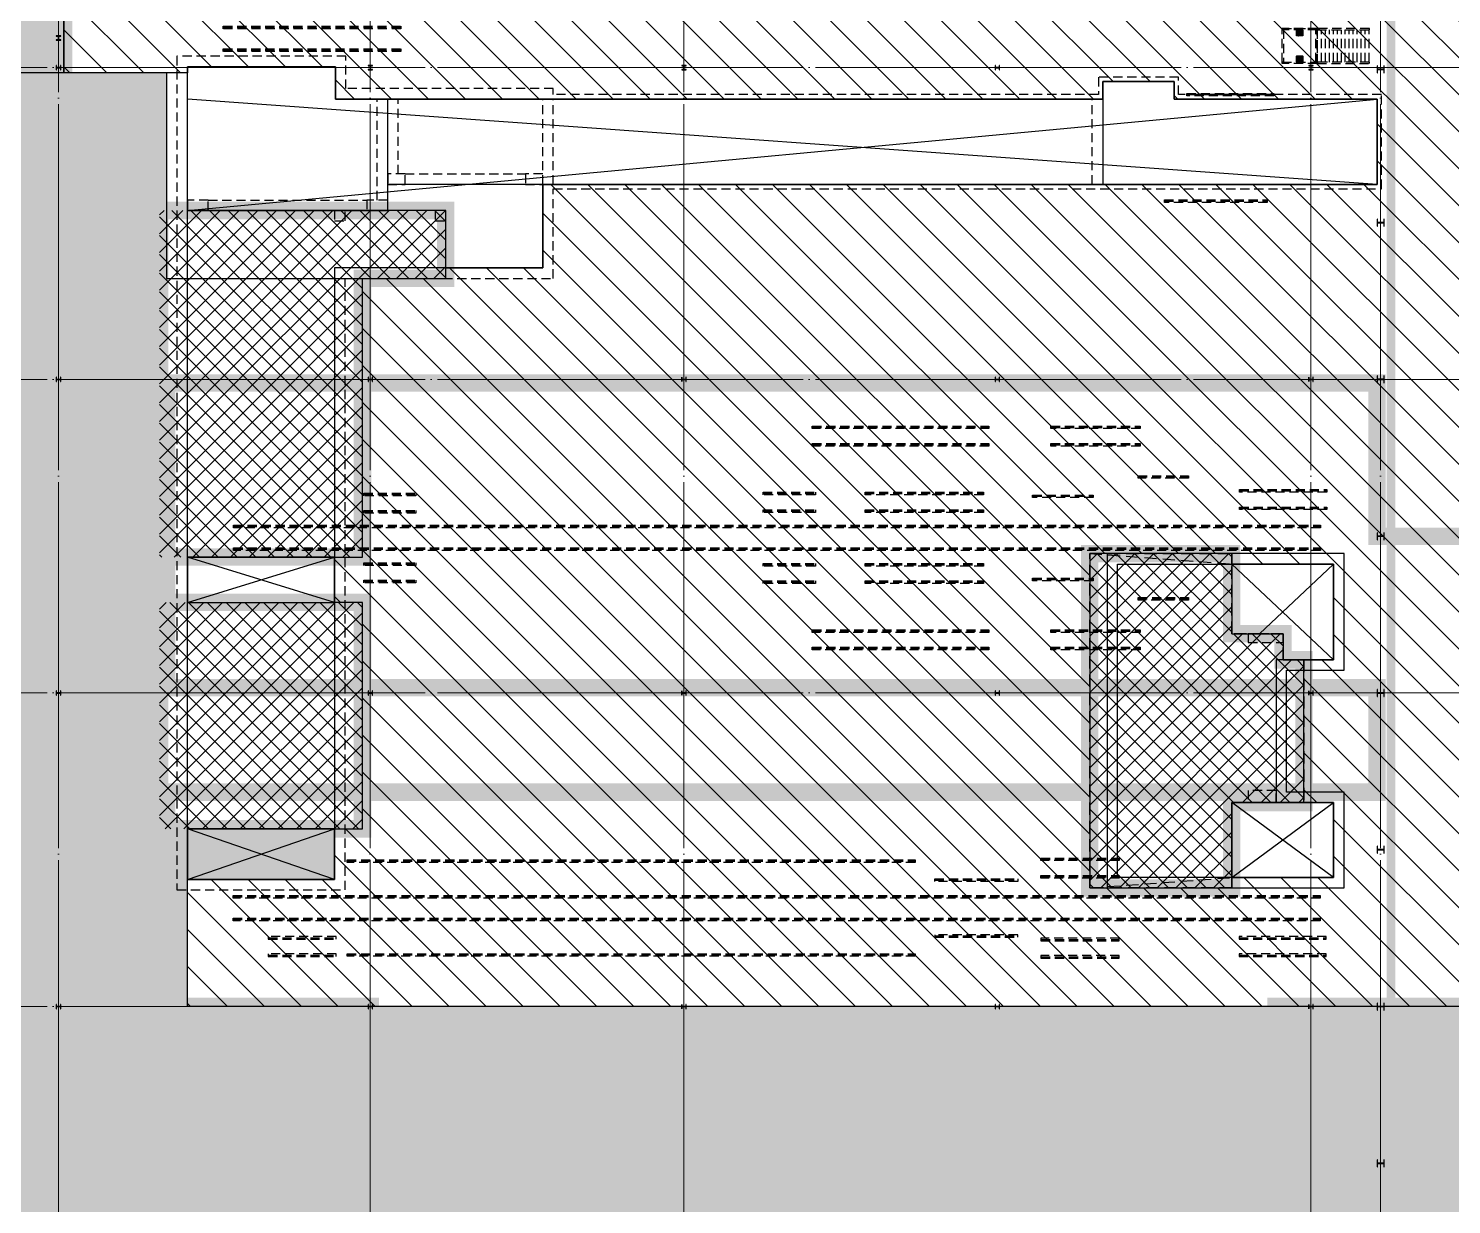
# Model space of a CAD drawing. Header units: millimetres. Extents: x -17369 to 294000, y -718917 to 220315.
# Drawn here: x 57725 to 139422, y -309617 to -242100 of the extents above; entities that cross this region are included whole.
import ezdxf

# ---------------------------------------------------------------- set-up
doc = ezdxf.new("R2010")
doc.units = ezdxf.units.MM
doc.header["$LTSCALE"] = 350
for name, pattern in [('CEN', [62, 60, -1, 0, -1]), ('H1', [1, 0.5, -0.5]), ('H12', [3, 2, -1]), ('HID', [2.3, 1.5, -0.8]), ('X-200-S-COL$0$CEN', [62, 60, -1, 0, -1]), ('X-200-S-COL$0$HID', [2.3, 1.5, -0.8])]:
    doc.linetypes.add(name, pattern=pattern)
for name, color, linetype in [('0-THK200 RC SLAB영역', 51, 'H12'), ('0-THK200 SFRC SLAB영역', 211, 'H12'), ('0-THK300 RC SFRC SLAB영역', 2, 'H12'), ('0-THK600 RC SLAB영역', 7, 'H12'), ('0-하중영역-AGV', 1, 'H1'), ('0_SFRC-SLAB', 3, 'Continuous'), ('8', 8, 'Continuous'), ('Bolt', 142, 'Continuous'), ('CenA', 13, 'CEN'), ('H-Col', 2, 'Continuous'), ('Plate', 7, 'Continuous'), ('ST', 9, 'Continuous'), ('X-200-S-COL$0$7', 7, 'Continuous'), ('X-200-S-COL$0$Cen', 1, 'X-200-S-COL$0$CEN'), ('X-200-S-COL$0$H-Col', 3, 'Continuous'), ('X-200-S-COL$0$H-매설빔(150x150)', 2, 'Continuous'), ('X-200-S-COL$0$PIT', 7, 'Continuous')]:
    doc.layers.add(name, color=color, linetype=linetype)
pattern_1 = [(45, (-1e-10, -383792.4), (-538.8154, 538.8154), []), (135, (-1e-10, -383792.4), (-538.8154, -538.8154), [])]

# ---------------------------------------------------------------- blocks, each defined once
blk = doc.blocks.new('X-200-S-COL$0$H-400x400x13x21')
at = {"color": 0}
blk.add_lwpolyline([(200, -200), (200, -179), (28.5, -179, -0.4142136), (6.5, -157), (6.5, 157, -0.4142136), (28.5, 179), (200, 179), (200, 200), (-200, 200), (-200, 179), (-28.5, 179, -0.4142136), (-6.5, 157), (-6.5, -157, -0.4142136), (-28.5, -179), (-200, -179), (-200, -200)], format="xyb", close=True, dxfattribs=at)
blk = doc.blocks.new('X-200-S-COL$0$H-250x250x9x14')
at = {"color": 0, "linetype": 'ByBlock'}
blk.add_lwpolyline([(20.5, 111), (125, 111), (125, 125), (-125, 125), (-125, 111), (-20.5, 111, -0.4142136), (-4.5, 95), (-4.5, -95, -0.4142136), (-20.5, -111), (-125, -111), (-125, -125), (125, -125), (125, -111), (20.5, -111, -0.4142136), (4.5, -95), (4.5, 95, -0.4142136)], format="xyb", close=True, dxfattribs=at)
blk = doc.blocks.new('X-200-S-COL$0$1F COLUMN_231010')
at = {"layer": 'X-200-S-COL$0$H-Col', "color": 0}
for p in [(59450, 141143), (77350, 139443), (95350, 139443), (131350, 139443)]:
    blk.add_blockref('X-200-S-COL$0$H-250x250x9x14', p, dxfattribs=at)
at = {"layer": 'X-200-S-COL$0$H-Col', "color": 0, "rotation": 90}
for name, p in [('X-200-S-COL$0$H-250x250x9x14', (59450, 139443)), ('X-200-S-COL$0$H-250x250x9x14', (113350, 139443)), ('X-200-S-COL$0$H-400x400x13x21', (135350, 139343)), ('X-200-S-COL$0$H-400x400x13x21', (135350, 130543)), ('X-200-S-COL$0$H-400x400x13x21', (135350, 121543)), ('X-200-S-COL$0$H-250x250x9x14', (59450, 121543)), ('X-200-S-COL$0$H-250x250x9x14', (77350, 121543)), ('X-200-S-COL$0$H-250x250x9x14', (95350, 121543)), ('X-200-S-COL$0$H-250x250x9x14', (113350, 121543)), ('X-200-S-COL$0$H-250x250x9x14', (131350, 121543)), ('X-200-S-COL$0$H-400x400x13x21', (135350, 112543)), ('X-200-S-COL$0$H-250x250x9x14', (59450, 103543)), ('X-200-S-COL$0$H-250x250x9x14', (77350, 103543)), ('X-200-S-COL$0$H-250x250x9x14', (95350, 103543)), ('X-200-S-COL$0$H-250x250x9x14', (113350, 103543)), ('X-200-S-COL$0$H-250x250x9x14', (131350, 103543)), ('X-200-S-COL$0$H-400x400x13x21', (135350, 103543)), ('X-200-S-COL$0$H-400x400x13x21', (135350, 94543)), ('X-200-S-COL$0$H-250x250x9x14', (59450, 85543)), ('X-200-S-COL$0$H-250x250x9x14', (77350, 85543)), ('X-200-S-COL$0$H-250x250x9x14', (95350, 85543)), ('X-200-S-COL$0$H-250x250x9x14', (113350, 85543)), ('X-200-S-COL$0$H-250x250x9x14', (131350, 85543)), ('X-200-S-COL$0$H-400x400x13x21', (135350, 85543)), ('X-200-S-COL$0$H-400x400x13x21', (135350, 76543))]:
    blk.add_blockref(name, p, dxfattribs=at)
blk = doc.blocks.new('X-200-S-COL$0$PIT-1F')
at = {"layer": 'X-200-S-COL$0$7', "linetype": 'X-200-S-COL$0$HID'}
for points in [[(-2050, -8800), (-1450, -8800), (-1450, -8200), (-2050, -8200)], [(3730, -8800), (4330, -8800), (4330, -8200), (3730, -8200)], [(50400, -32995), (52400, -32995), (52400, -32495), (50400, -32495)], [(50400, -42195), (52000, -42195), (52000, -41495), (50400, -41495)]]:
    blk.add_lwpolyline(points, close=True, dxfattribs=at)
at = {"layer": 'X-200-S-COL$0$PIT', "color": 8, "linetype": 'X-200-S-COL$0$HID'}
for p, q in [((400, -7600), (400, -1800)), ((1600, -6100), (1600, -1800)), ((9900, -6700), (9900, -1800)), ((10500, -6700), (10500, -1800)), ((41450, -6700), (41450, -1800))]:
    blk.add_line(p, q, dxfattribs=at)
at = {"layer": 'X-200-S-COL$0$PIT', "color": 4}
for p, q in [((42050, -1800), (42050, -6700)), ((9900, -6700), (1000, -6700))]:
    blk.add_line(p, q, dxfattribs=at)
at = {"layer": 'X-200-S-COL$0$PIT'}
for p, q in [((-10500, -28100), (-2050, -28100)), ((-10500, -30700), (-2050, -30700)), ((-10500, -43700), (-2050, -43700))]:
    blk.add_line(p, q, dxfattribs=at)
at = {"layer": 'X-200-S-COL$0$PIT', "color": 6, "linetype": 'X-200-S-COL$0$HID'}
blk.add_lwpolyline([(-1400, 650), (-11100, 650), (-11100, -47200), (-1450, -47200), (-1450, -12100), (10500, -12100), (10500, -6950), (58050, -6950), (58050, -1550), (46400, -1550), (46400, -550), (41800, -550), (41800, -1550), (10500, -1550), (10500, -1200), (-1400, -1200)], close=True, dxfattribs=at)
at = {"layer": 'X-200-S-COL$0$PIT', "linetype": 'ByBlock'}
blk.add_lwpolyline([(-10500, 50), (-2000, 50), (-2000, -1800), (42050, -1800), (42050, -800), (46150, -800), (46150, -1800), (57800, -1800), (57800, -6700), (9900, -6700), (9900, -11500), (-2050, -11500), (-2050, -46600), (-10500, -46600)], close=True, dxfattribs=at)
at = {"layer": 'X-200-S-COL$0$PIT', "color": 4}
blk.add_lwpolyline([(-10500, -8200), (1000, -8200), (1000, -1800)], dxfattribs=at)
at = {"layer": 'X-200-S-COL$0$PIT', "color": 4, "linetype": 'X-200-S-COL$0$HID'}
for points in [[(1000, -6700), (2000, -6700), (2000, -6100), (1000, -6100)], [(8900, -6700), (9900, -6700), (9900, -6100), (8900, -6100)], [(-10500, -8200), (-9300, -8200), (-9300, -7600), (-10500, -7600)], [(-200, -8200), (1000, -8200), (1000, -7600), (-200, -7600)]]:
    blk.add_lwpolyline(points, close=True, dxfattribs=at)
at = {"layer": 'X-200-S-COL$0$PIT', "color": 8, "linetype": 'X-200-S-COL$0$HID'}
for points in [[(2000, -6100), (8900, -6100)], [(-9300, -7600), (-200, -7600)]]:
    blk.add_lwpolyline(points, dxfattribs=at)
at = {"layer": 'X-200-S-COL$0$PIT'}
for points in [[(4330, -11500), (4330, -8200), (-10500, -8200)], [(49450, -28495), (49450, -32495), (52400, -32495), (52400, -33995)], [(49450, -46495), (49450, -42195), (52000, -42195)]]:
    blk.add_lwpolyline(points, dxfattribs=at)
at = {"layer": 'X-200-S-COL$0$PIT', "color": 6, "linetype": 'ByBlock'}
blk.add_lwpolyline([(55900, -41595), (52600, -41595), (52600, -34595), (55900, -34595), (55900, -27895), (42300, -27895), (42300, -47095), (55900, -47095)], close=True, dxfattribs=at)
at = {"layer": 'X-200-S-COL$0$PIT', "linetype": 'ByBlock'}
blk.add_lwpolyline([(55300, -28495), (55300, -33995), (52000, -33995), (52000, -42195), (55300, -42195), (55300, -46495), (42900, -46495), (42900, -28495), (55300, -28495)], dxfattribs=at)
blk = doc.blocks.new('X-200-S-COL$0$ZONE#1 BEAM')
at = {"layer": 'X-200-S-COL$0$H-매설빔(150x150)', "color": 0, "linetype": 'ByBlock', "lineweight": -2}
for p, q in [((41150, 17300), (53035, 17300)), ((41150, 16300), (53035, 16300)), ((41150, 9675), (53035, 9675)), ((41150, 8675), (53035, 8675)), ((-8445, 2305), (1755, 2305)), ((-8445, 1005), (1755, 1005)), ((46875, -1550), (51875, -1550)), ((51875, -1550), (46875, -1550)), ((45590, -7670), (51490, -7670)), ((25370, -20650), (35500, -20650)), ((39070, -20650), (44200, -20650)), ((25370, -21650), (35500, -21650)), ((39070, -21650), (44200, -21650)), ((44080, -23500), (46965, -23500)), ((-380, -24500), (2620, -24500)), ((22550, -24455), (25550, -24455)), ((28405, -24455), (35200, -24455)), ((49905, -24300), (54905, -24300)), ((38025, -24610), (41505, -24610)), ((49905, -25300), (54905, -25300)), ((-380, -25500), (2620, -25500)), ((22550, -25455), (25550, -25455)), ((28405, -25455), (35200, -25455)), ((-7850, -26350), (54550, -26350)), ((-7850, -27650), (54550, -27650)), ((-380, -28500), (2620, -28500)), ((22550, -28545), (25550, -28545)), ((28405, -28545), (35200, -28545)), ((38025, -29390), (41505, -29390)), ((-380, -29500), (2620, -29500)), ((22550, -29545), (25550, -29545)), ((28405, -29545), (35200, -29545)), ((44080, -30500), (46965, -30500)), ((25370, -32350), (35500, -32350)), ((39070, -32350), (44200, -32350)), ((25370, -33350), (35500, -33350)), ((39070, -33350), (44200, -33350)), ((-1335, -45555), (31275, -45555)), ((38500, -45450), (43000, -45450)), ((38500, -46450), (43000, -46450)), ((32410, -46650), (37170, -46650)), ((-7875, -47600), (54525, -47600)), ((-7875, -48900), (54525, -48900)), ((-5855, -49950), (-1955, -49950)), ((32410, -49850), (37170, -49850)), ((38500, -50050), (43000, -50050)), ((49880, -49950), (54880, -49950)), ((-5855, -50950), (-1955, -50950)), ((-1335, -50940), (31275, -50940)), ((38500, -51050), (43000, -51050)), ((49880, -50950), (54880, -50950))]:
    blk.add_line(p, q, dxfattribs=at)
for points in [[(53035, 17375), (53035, 17225), (41150, 17225), (41150, 17375)], [(53035, 16375), (53035, 16225), (41150, 16225), (41150, 16375)], [(53035, 9750), (53035, 9600), (41150, 9600), (41150, 9750)], [(53035, 8750), (53035, 8600), (41150, 8600), (41150, 8750)], [(1755, 2380), (1755, 2230), (-8445, 2230), (-8445, 2380)], [(1755, 1080), (1755, 930), (-8445, 930), (-8445, 1080)], [(51875, -1475), (51875, -1625), (46875, -1625), (46875, -1475)], [(51490, -7595), (51490, -7745), (45590, -7745), (45590, -7595)], [(35500, -20575), (35500, -20725), (25370, -20725), (25370, -20575)], [(44200, -20575), (44200, -20725), (39070, -20725), (39070, -20575)], [(35500, -21575), (35500, -21725), (25370, -21725), (25370, -21575)], [(44200, -21575), (44200, -21725), (39070, -21725), (39070, -21575)], [(46965, -23425), (46965, -23575), (44080, -23575), (44080, -23425)], [(2620, -24425), (2620, -24575), (-380, -24575), (-380, -24425)], [(25550, -24380), (25550, -24530), (22550, -24530), (22550, -24380)], [(35200, -24380), (35200, -24530), (28405, -24530), (28405, -24380)], [(54905, -24225), (54905, -24375), (49905, -24375), (49905, -24225)], [(41505, -24535), (41505, -24685), (38025, -24685), (38025, -24535)], [(54905, -25225), (54905, -25375), (49905, -25375), (49905, -25225)], [(2620, -25425), (2620, -25575), (-380, -25575), (-380, -25425)], [(25550, -25380), (25550, -25530), (22550, -25530), (22550, -25380)], [(35200, -25380), (35200, -25530), (28405, -25530), (28405, -25380)], [(54550, -26275), (54550, -26425), (-7850, -26425), (-7850, -26275)], [(54550, -27575), (54550, -27725), (-7850, -27725), (-7850, -27575)], [(2620, -28425), (2620, -28575), (-380, -28575), (-380, -28425)], [(25550, -28470), (25550, -28620), (22550, -28620), (22550, -28470)], [(35200, -28470), (35200, -28620), (28405, -28620), (28405, -28470)], [(41505, -29315), (41505, -29465), (38025, -29465), (38025, -29315)], [(2620, -29425), (2620, -29575), (-380, -29575), (-380, -29425)], [(25550, -29470), (25550, -29620), (22550, -29620), (22550, -29470)], [(35200, -29470), (35200, -29620), (28405, -29620), (28405, -29470)], [(46965, -30425), (46965, -30575), (44080, -30575), (44080, -30425)], [(35500, -32275), (35500, -32425), (25370, -32425), (25370, -32275)], [(44200, -32275), (44200, -32425), (39070, -32425), (39070, -32275)], [(35500, -33275), (35500, -33425), (25370, -33425), (25370, -33275)], [(44200, -33275), (44200, -33425), (39070, -33425), (39070, -33275)], [(31275, -45480), (31275, -45630), (-1335, -45630), (-1335, -45480)], [(43000, -45375), (43000, -45525), (38500, -45525), (38500, -45375)], [(43000, -46375), (43000, -46525), (38500, -46525), (38500, -46375)], [(37170, -46575), (37170, -46725), (32410, -46725), (32410, -46575)], [(54525, -47525), (54525, -47675), (-7875, -47675), (-7875, -47525)], [(54525, -48825), (54525, -48975), (-7875, -48975), (-7875, -48825)], [(37170, -49925), (37170, -49775), (32410, -49775), (32410, -49925)], [(-1955, -50025), (-1955, -49875), (-5855, -49875), (-5855, -50025)], [(43000, -50125), (43000, -49975), (38500, -49975), (38500, -50125)], [(54880, -50025), (54880, -49875), (49880, -49875), (49880, -50025)], [(-1955, -51025), (-1955, -50875), (-5855, -50875), (-5855, -51025)], [(31275, -50865), (31275, -51015), (-1335, -51015), (-1335, -50865)], [(43000, -51125), (43000, -50975), (38500, -50975), (38500, -51125)], [(54880, -51025), (54880, -50875), (49880, -50875), (49880, -51025)]]:
    blk.add_lwpolyline(points, close=True, dxfattribs=at)
blk = doc.blocks.new('VIP-COL-PLN-THIN')
at = {"layer": 'Bolt', "color": 251}
for p, q in [((-173, 50), (-107, 50)), ((-161, 140), (-119, 140)), ((-140, 119), (-140, 161)), ((-140, 86), (-140, 14)), ((107, 50), (173, 50)), ((161, 140), (119, 140)), ((140, 119), (140, 161)), ((140, 86), (140, 14)), ((-173, -50), (-107, -50)), ((-161, -140), (-119, -140)), ((-140, -14), (-140, -86)), ((-140, -119), (-140, -161)), ((107, -50), (173, -50)), ((119, -50), (161, -50)), ((161, -140), (119, -140)), ((140, -14), (140, -86)), ((140, -119), (140, -161))]:
    blk.add_line(p, q, dxfattribs=at)
at = {"layer": 'Bolt'}
for p, q in [((-161, 50), (-119, 50)), ((-140, 71), (-140, 29)), ((119, 50), (161, 50)), ((140, 71), (140, 29)), ((-161, -50), (-119, -50)), ((-140, -29), (-140, -71)), ((140, -29), (140, -71))]:
    blk.add_line(p, q, dxfattribs=at)
at = {"layer": 'Bolt', "color": 250}
for points in [[(-122, 40), (-122, 60), (-140, 71), (-158, 60), (-158, 40), (-140, 29), (-122, 40)], [(158, 40), (158, 60), (140, 71), (122, 60), (122, 40), (140, 29), (158, 40)], [(-122, -60), (-122, -40), (-140, -29), (-158, -40), (-158, -60), (-140, -71), (-122, -60)], [(158, -60), (158, -40), (140, -29), (122, -40), (122, -60), (140, -71), (158, -60)]]:
    blk.add_lwpolyline(points, dxfattribs=at)
for centre, radius in [((-140, 50), 18), ((-140, 50), 13), ((-140, 50), 12), ((-140, 50), 10.4), ((-140, 140), 9), ((140, 50), 18), ((140, 50), 13), ((140, 50), 12), ((140, 50), 10.4), ((140, 140), 9), ((-140, -50), 18), ((-140, -50), 13), ((-140, -50), 12), ((-140, -50), 10.4), ((-140, -140), 9), ((140, -50), 18), ((140, -50), 13), ((140, -50), 12), ((140, -50), 10.4), ((140, -140), 9)]:
    blk.add_circle(centre, radius, dxfattribs=at)
at = {"layer": 'CenA', "color": 250}
for p, q in [((-200, 0), (200, 0)), ((200, 0), (-200, 0)), ((0, -185), (0, 185)), ((0, -125), (0, 125))]:
    blk.add_line(p, q, dxfattribs=at)
at = {"layer": 'H-Col', "color": 6}
blk.add_lwpolyline([(88, 100, -0.414214), (100, 88), (100, -88, -0.414214), (88, -100), (-88, -100, -0.414214), (-100, -88), (-100, 88, -0.414214), (-88, 100)], format="xyb", close=True, dxfattribs=at)
at = {"layer": 'H-Col', "color": 8}
blk.add_lwpolyline([(88, 94, -0.414214), (94, 88), (94, -88, -0.414214), (88, -94), (-88, -94, -0.414214), (-94, -88), (-94, 88, -0.414214), (-88, 94)], format="xyb", close=True, dxfattribs=at)
at = {"layer": 'H-Col', "color": 250}
for points in [[(62, 166), (62, 101), (-63, 101), (-63, 166), (-61, 166, -0.388879), (-57, 162), (-53, 114, 0.388879), (-45, 107), (45, 107, 0.388879), (53, 114), (57, 162, -0.388879), (61, 166)], [(62, -166), (62, -101), (-63, -101), (-63, -166), (-61, -166, 0.388879), (-57, -162), (-53, -114, -0.388879), (-45, -107), (45, -107, -0.388879), (53, -114), (57, -162, 0.388879), (61, -166)]]:
    blk.add_lwpolyline(points, format="xyb", close=True, dxfattribs=at)
at = {"layer": 'Plate', "color": 250}
for points in [[(-165, 175), (165, 175), (175, 165), (175, -165), (165, -175), (-165, -175), (-175, -165), (-175, 165)], [(165, 100), (-165, 100), (-175, 90), (-175, -90), (-165, -100), (165, -100), (175, -90), (175, 90)]]:
    blk.add_lwpolyline(points, close=True, dxfattribs=at)

msp = doc.modelspace()

# ---------------------------------------------------------------- hatches: boundary and pattern name
at = {"layer": '0-THK200 RC SLAB영역'}
h = msp.add_hatch(color=256, dxfattribs=at)
h.dxf.hatch_style = 1
edge = h.paths.add_edge_path()
edge.add_line((207430, -334649.8), (207430, -298249.8))
edge.add_line((207430, -298249.8), (207430, -260249.8))
edge.add_line((207430, -260249.8), (207430, -255699.8))
edge.add_line((207430, -255699.8), (222500, -255699.8))
edge.add_line((222500, -255699.8), (222500, -329603.4))
edge.add_line((222500, -329603.4), (217244.1, -334749.8))
edge.add_line((217244.1, -334749.8), (208030, -334749.8))
h.paths.add_polyline_path([(135950, -344769.8), (135950, -298249.8), (141348.5, -298249.8), (141347.7, -334649.8), (208030, -334749.8), (208030, -344769.8)])
at = {"layer": '0-THK200 SFRC SLAB영역'}
h = msp.add_hatch(color=256, dxfattribs=at)
h.dxf.hatch_style = 1
h.paths.add_polyline_path([(49850, -225749.8), (59631.6, -225749.8), (59631.6, -244649.8), (65650, -244649.8), (65650, -288049.8), (75300, -288049.8), (75300, -290949.8), (66850, -290949.8), (66850, -298249.8), (135950, -298249.8), (135950, -344769.8), (58850, -344769.8), (58850, -334749.8), (45550, -334749.8), (45550, -285849.8), (39380, -285849.8), (39380, -243749.8), (49850, -243749.8)])
h.paths.add_polyline_path([(77350, -316249.8), (135350, -316249.8), (135350, -328149.8), (77350, -328149.8)], flags=16)
h.paths.add_polyline_path([(77350, -316249.8), (77350, -328149.8), (135350, -328149.8), (135350, -316249.8)], flags=0)
h.paths.add_polyline_path([(59170, -333874.8), (77625, -333874.8), (77625, -334349.8), (85500, -334349.8), (85500, -344429.8), (59170, -344429.8)], flags=16)
h.paths.add_polyline_path([(45870, -324299.8), (62650, -324299.8), (62650, -313849.8), (45870, -313849.8)], flags=16)
at = {"layer": '0-THK300 RC SFRC SLAB영역'}
h = msp.add_hatch(dxfattribs=at)
h.set_pattern_fill('_USER', color=256, scale=1500, angle=135, pattern_type=0)
h.set_pattern_definition([(135, (0, 0), (-1060.66, -1060.66), [])])
h.paths.add_polyline_path([(59750, -226069.8), (111150, -226069.8), (111150, -236274.8), (112250, -236274.8), (112250, -236074.8), (117200, -236074.8), (117200, -236274.8), (118300, -236274.8), (118300, -231889.8), (115490, -231889.8), (115490, -230494.8), (118300, -230494.8), (118300, -226069.8), (121120, -226069.8), (121120, -214619.8), (135680, -214619.8), (135680, -226349.8), (207430, -226349.8), (207430, -244449.8), (222230, -244449.8), (222230, -255699.8), (207430, -255699.8), (207430, -260249.8), (141350, -260249.8), (141350, -275939.8), (141435, -275939.8), (141435, -279709.8), (140835, -279709.8), (140835, -288239.8), (141045.3, -288239.8), (141348.7, -288543.2), (141348.5, -298249.8), (66850, -298249.8), (66850, -290949.8), (75300, -290949.8), (75300, -288049.8), (76900, -288049.8), (76900, -275049.8), (75300, -275049.8), (75300, -272449.8), (76900, -272449.8), (76900, -256449.8), (81680, -256449.8), (81680, -255849.8), (87250, -255849.8), (87250, -251049.8), (135150, -251049.8), (135150, -246149.8), (123704, -246149.8), (123500, -245945.8), (123500, -245149.8), (119400, -245149.8), (119400, -246149.8), (86872, -246149.8), (75350, -246149.8), (75350, -244299.8), (66850, -244299.8), (66850, -244649.8), (65650, -244649.8), (59750, -244649.8)])
h.paths.add_polyline_path([(118650, -272244.8), (118650, -291444.8), (126800, -291444.8), (126800, -290844.8), (132650, -290844.8), (132650, -286544.8), (130950, -286544.8), (130950, -278344.8), (132650, -278344.8), (132650, -272844.8), (126800, -272844.8), (126800, -272244.8)], flags=16)
h.paths.add_polyline_path([(101600, -227254.8), (101600, -235954.8), (107300, -235954.8), (107300, -227254.8)], flags=16)
at = {"layer": '0-THK600 RC SLAB영역'}
h = msp.add_hatch(dxfattribs=at)
h.set_pattern_fill('CTYSQ6ST', scale=5, angle=45)
h.set_pattern_definition(pattern_1)
h.paths.add_polyline_path([(65250, -252549.8), (65250, -272449.8), (76900, -272449.8), (76900, -256449.8), (81680, -256449.8), (81680, -252549.8)])
h = msp.add_hatch(dxfattribs=at)
h.set_pattern_fill('CTYSQ6ST', scale=5, angle=45)
h.set_pattern_definition(pattern_1)
h.paths.add_polyline_path([(126800, -276844.8), (129750, -276844.8), (129750, -278344.8), (130950, -278344.8), (130950, -286544.8), (126800, -286544.8), (126800, -291444.8), (118650, -291444.8), (118650, -272244.8), (126800, -272244.8)])
h = msp.add_hatch(dxfattribs=at)
h.set_pattern_fill('CTYSQ6ST', scale=5, angle=45)
h.set_pattern_definition(pattern_1)
h.paths.add_polyline_path([(76900, -275049.8), (76900, -288049.8), (65250, -288049.8), (65250, -275049.8)])

# ---------------------------------------------------------------- linework, layer by layer
at = {"layer": '0-THK200 SFRC SLAB영역', "const_width": 500}
msp.add_lwpolyline([(135950, -214349.8), (135950, -298249.8)], dxfattribs=at)
at = {"layer": '0-THK200 SFRC SLAB영역'}
msp.add_lwpolyline([(118650, -291444.8), (118650, -272244.8), (126800, -272844.8), (132650, -272844.8), (132650, -278344.8), (130950, -278344.8), (129750, -278344.8), (129750, -276844.8), (126800, -276844.8), (126800, -272244.8), (118650, -272244.8), (118650, -291444.8), (126800, -290844.8), (132650, -290844.8), (132650, -286544.8), (130950, -286544.8), (130950, -278344.8), (132650, -278344.8), (132650, -272844.8), (126800, -272844.8), (126800, -276844.8), (129750, -276844.8), (129750, -278344.8), (130950, -278344.8), (130950, -286544.8), (126800, -286544.8), (126800, -291444.8)], close=True, dxfattribs=at)
at = {"layer": '0-THK300 RC SFRC SLAB영역', "linetype": 'ByBlock'}
for points in [[(59750, -244649.8), (59750, -226069.8)], [(66850, -244649.8), (59750, -244649.8)], [(65650, -244649.8), (65650, -256449.8)], [(66850, -244299.8), (66850, -244649.8)], [(75350, -244299.8), (66850, -244299.8)], [(75350, -246149.8), (75350, -244299.8)], [(119400, -245149.8), (119400, -246149.8)], [(123500, -245149.8), (119400, -245149.8)], [(123500, -246149.8), (123500, -245149.8)], [(119400, -246149.8), (75350, -246149.8)], [(123704, -246149.8), (123500, -245945.8)], [(135150, -246149.8), (123500, -246149.8)], [(135150, -251049.8), (135150, -246149.8)], [(135150, -251049.8), (135150, -246149.8)], [(87250, -251049.8), (135150, -251049.8)], [(87250, -255849.8), (87250, -251049.8)], [(65650, -256449.8), (81680, -256449.8)], [(76900, -256449.8), (81680, -256449.8)], [(76900, -272449.8), (76900, -256449.8)], [(81680, -255849.8), (87250, -255849.8)], [(81680, -256449.8), (81680, -255849.8)], [(75300, -272449.8), (76900, -272449.8)], [(75300, -275049.8), (75300, -272449.8)], [(118650, -272244.8), (118650, -291444.8)], [(126800, -272244.8), (118650, -272244.8)], [(126800, -272844.8), (126800, -272244.8)], [(132650, -272844.8), (126800, -272844.8)], [(132650, -278344.8), (132650, -272844.8)], [(76900, -275049.8), (75300, -275049.8)], [(76900, -288049.8), (76900, -275049.8)], [(130950, -278344.8), (132650, -278344.8)], [(130950, -286544.8), (130950, -278344.8)], [(132650, -286544.8), (130950, -286544.8)], [(132650, -290844.8), (132650, -286544.8)], [(75300, -288049.8), (76900, -288049.8)], [(75300, -290949.8), (75300, -288049.8)], [(66850, -290949.8), (75300, -290949.8)], [(66850, -298249.8), (66850, -290949.8)], [(118650, -291444.8), (126800, -291444.8)], [(126800, -290844.8), (132650, -290844.8)], [(126800, -291444.8), (126800, -290844.8)], [(141348.5, -298249.8), (66850, -298249.8)]]:
    msp.add_lwpolyline(points, dxfattribs=at)
at = {"layer": '0-THK300 RC SFRC SLAB영역'}
msp.add_lwpolyline([(141348.5, -298249.8), (66850, -298249.8), (66850, -290949.8), (75300, -290949.8), (75300, -288049.8), (76900, -288049.8), (76900, -275049.8), (75300, -275049.8), (75300, -272449.8), (76900, -272449.8), (76900, -256449.8), (81680, -256449.8), (81680, -255849.8), (87250, -255849.8), (87250, -251049.8), (135150, -251049.8), (135150, -246149.8), (123704, -246149.8), (123500, -245945.8), (123500, -245149.8), (119400, -245149.8), (119400, -246149.8), (86872, -246149.8), (75350, -246149.8), (75350, -244299.8), (66850, -244299.8), (66850, -244649.8), (65650, -244649.8), (59750, -244649.8), (59750, -226069.8)], dxfattribs=at)
for points in [[(118650, -291444.8), (118650, -272244.8), (126800, -272244.8), (126800, -272844.8), (132650, -272844.8), (132650, -278344.8), (130950, -278344.8), (130950, -286544.8), (132650, -286544.8), (132650, -290844.8), (126800, -290844.8), (126800, -291444.8)], [(118650, -272244.8), (118650, -291444.8), (126800, -291444.8), (126800, -290844.8), (132650, -290844.8), (132650, -286544.8), (130950, -286544.8), (130950, -278344.8), (132650, -278344.8), (132650, -272844.8), (126800, -272844.8), (126800, -272244.8)]]:
    msp.add_lwpolyline(points, close=True, dxfattribs=at)
at = {"layer": '0-THK600 RC SLAB영역', "color": 7, "linetype": 'ByBlock', "const_width": 1000}
for points in [[(65250, -252549.8), (65250, -272449.8), (76900, -272449.8), (76900, -256449.8), (81680, -256449.8), (81680, -252549.8)], [(126800, -276844.8), (129750, -276844.8), (129750, -278344.8), (130950, -278344.8), (130950, -286544.8), (126800, -286544.8), (126800, -291444.8), (118650, -291444.8), (118650, -272244.8), (126800, -272244.8)], [(76900, -275049.8), (76900, -288049.8), (65250, -288049.8), (65250, -275049.8)]]:
    msp.add_lwpolyline(points, close=True, dxfattribs=at)
at = {"layer": '0-하중영역-AGV', "linetype": 'CEN', "const_width": 1000}
for points in [[(141020, -307249.8), (135350, -307249.8), (135350, -313249.8), (69050, -313249.8), (69050, -323849.8), (63050, -323849.8), (63050, -313249.8), (45870, -313249.8), (45870, -285749.8), (56950, -285749.8), (56950, -279944.8), (59650, -279944.8), (59650, -244649.8), (59750, -244649.8), (59750, -236404.8), (135350, -236404.8), (135350, -228404.8), (141350, -228404.8)], [(189430, -271249.8), (135150, -271249.8), (135150, -262449.8), (65650, -262449.8), (65650, -279944.8), (135150, -279944.8), (135150, -285944.8), (65650, -285944.8), (65650, -298249.8), (77350, -298249.8), (77350, -307249.8), (129350, -307249.8), (129350, -298249.8), (135350, -298249.8), (153350, -298249.8)]]:
    msp.add_lwpolyline(points, dxfattribs=at)
at = {"layer": '0_SFRC-SLAB'}
for p, q in [((59750, -226069.8), (59750, -244649.8)), ((59750, -244649.8), (50170, -244649.8)), ((66850, -252549.8), (66850, -244299.8)), ((66850, -244299.8), (75350, -244299.8)), ((75350, -244299.8), (75350, -246149.8)), ((119400, -246149.8), (119400, -245149.8)), ((119400, -245149.8), (123500, -245149.8)), ((123500, -245149.8), (123500, -246149.8)), ((75350, -246149.8), (119400, -246149.8)), ((123500, -246149.8), (135150, -246149.8)), ((135150, -246149.8), (135150, -251049.8)), ((135150, -251049.8), (87250, -251049.8)), ((87250, -251049.8), (87250, -255849.8)), ((81680, -252549.8), (66850, -252549.8)), ((81680, -255849.8), (81680, -252549.8)), ((87250, -255849.8), (81680, -255849.8)), ((75300, -272449.8), (66850, -272449.8)), ((66850, -272449.8), (66850, -275049.8)), ((75300, -275049.8), (75300, -272449.8)), ((132650, -272844.8), (126800, -272844.8)), ((126800, -272844.8), (126800, -276844.8)), ((132650, -278344.8), (132650, -272844.8)), ((66850, -275049.8), (75300, -275049.8)), ((126800, -276844.8), (129750, -276844.8)), ((129750, -276844.8), (129750, -278344.8)), ((129750, -278344.8), (132650, -278344.8)), ((132650, -286544.8), (126800, -286544.8)), ((126800, -286544.8), (126800, -290844.8)), ((132650, -290844.8), (132650, -286544.8)), ((75300, -288049.8), (66850, -288049.8)), ((66850, -288049.8), (66850, -290949.8)), ((75300, -290949.8), (75300, -288049.8)), ((66850, -290949.8), (75300, -290949.8)), ((126800, -290844.8), (132650, -290844.8))]:
    msp.add_line(p, q, dxfattribs=at)
at = {"layer": '8'}
for p, q in [((66850, -252549.8), (135150, -246149.8)), ((135150, -251049.8), (66850, -246149.8)), ((66850, -275049.8), (75300, -272449.8)), ((75300, -275049.8), (66850, -272449.8)), ((132650, -278344.8), (126800, -272844.8)), ((128395.5, -276844.8), (132650, -272844.8)), ((126800, -290844.8), (132650, -286544.8)), ((132650, -290844.8), (126800, -286544.8)), ((66850, -290949.8), (75300, -288049.8)), ((75300, -290949.8), (66850, -288049.8))]:
    msp.add_line(p, q, dxfattribs=at)
at = {"layer": 'ST', "linetype": 'HID'}
for p, q in [((131956, -244029.8), (131956, -242179.8)), ((132184, -244029.8), (132184, -242179.8)), ((132412, -244029.8), (132412, -242179.8)), ((132640, -244029.8), (132640, -242179.8)), ((132868, -244029.8), (132868, -242179.8)), ((133096, -244029.8), (133096, -242179.8)), ((133324, -244029.8), (133324, -242179.8)), ((133552, -244029.8), (133552, -242179.8)), ((133780, -244029.8), (133780, -242179.8)), ((134008, -244029.8), (134008, -242179.8)), ((134236, -244029.8), (134236, -242179.8)), ((134464, -244029.8), (134464, -242179.8)), ((134692, -244029.8), (134692, -242179.8))]:
    msp.add_line(p, q, dxfattribs=at)
at = {"layer": 'ST', "color": 8, "linetype": 'HID'}
for points in [[(129705, -242104.8), (129705, -242095.8), (131705, -242095.8), (131705, -242104.8)], [(131705, -244104.8), (131714, -244104.8), (131714, -242104.8), (131705, -242104.8)], [(131714, -244104.8), (131723, -244104.8), (131723, -242104.8), (131714, -242104.8)]]:
    msp.add_lwpolyline(points, close=True, dxfattribs=at)
at = {"layer": 'ST', "linetype": 'HID'}
for points in [[(131705, -242179.8), (129705, -242179.8), (129705, -242104.8), (131705, -242104.8)], [(129705, -244029.8), (129705, -242179.8), (129780, -242179.8), (129780, -244029.8)], [(131630, -244029.8), (131630, -242179.8), (131705, -242179.8), (131705, -244029.8)], [(131723, -242179.8), (134710, -242179.8), (134710, -242104.8), (131723, -242104.8)], [(131705, -244104.8), (129705, -244104.8), (129705, -244029.8), (131705, -244029.8)], [(131723, -244104.8), (134710, -244104.8), (134710, -244029.8), (131723, -244029.8)]]:
    msp.add_lwpolyline(points, close=True, dxfattribs=at)
at = {"layer": 'X-200-S-COL$0$Cen', "lineweight": 0}
for p, q in [((59450, -203049.8), (59450, -349399.8)), ((77350, -203049.8), (77350, -349399.8)), ((95350, -203049.8), (95350, -349399.8)), ((131350, -203049.8), (131350, -349399.8)), ((135350, -203049.8), (135350, -349399.8)), ((232400, -244349.8), (36500, -244349.8)), ((232400, -262249.8), (36500, -262249.8)), ((232400, -280249.8), (36500, -280249.8)), ((232400, -298249.8), (36500, -298249.8))]:
    msp.add_line(p, q, dxfattribs=at)

# ---------------------------------------------------------------- block references
msp.add_blockref('X-200-S-COL$0$PIT-1F', (77350, -244349.8))
at = {"layer": 'H-Col'}
for p in [(130705, -242354.8), (130705, -243854.8)]:
    msp.add_blockref('VIP-COL-PLN-THIN', p, dxfattribs=at)
at = {"layer": 'X-200-S-COL$0$H-Col'}
msp.add_blockref('X-200-S-COL$0$1F COLUMN_231010', (0, -383792.4), dxfattribs=at)
at = {"layer": 'X-200-S-COL$0$H-매설빔(150x150)', "color": 2, "linetype": 'X-200-S-COL$0$HID'}
msp.add_blockref('X-200-S-COL$0$ZONE#1 BEAM', (77350, -244349.8), dxfattribs=at)

doc.saveas('drawing.dxf')
